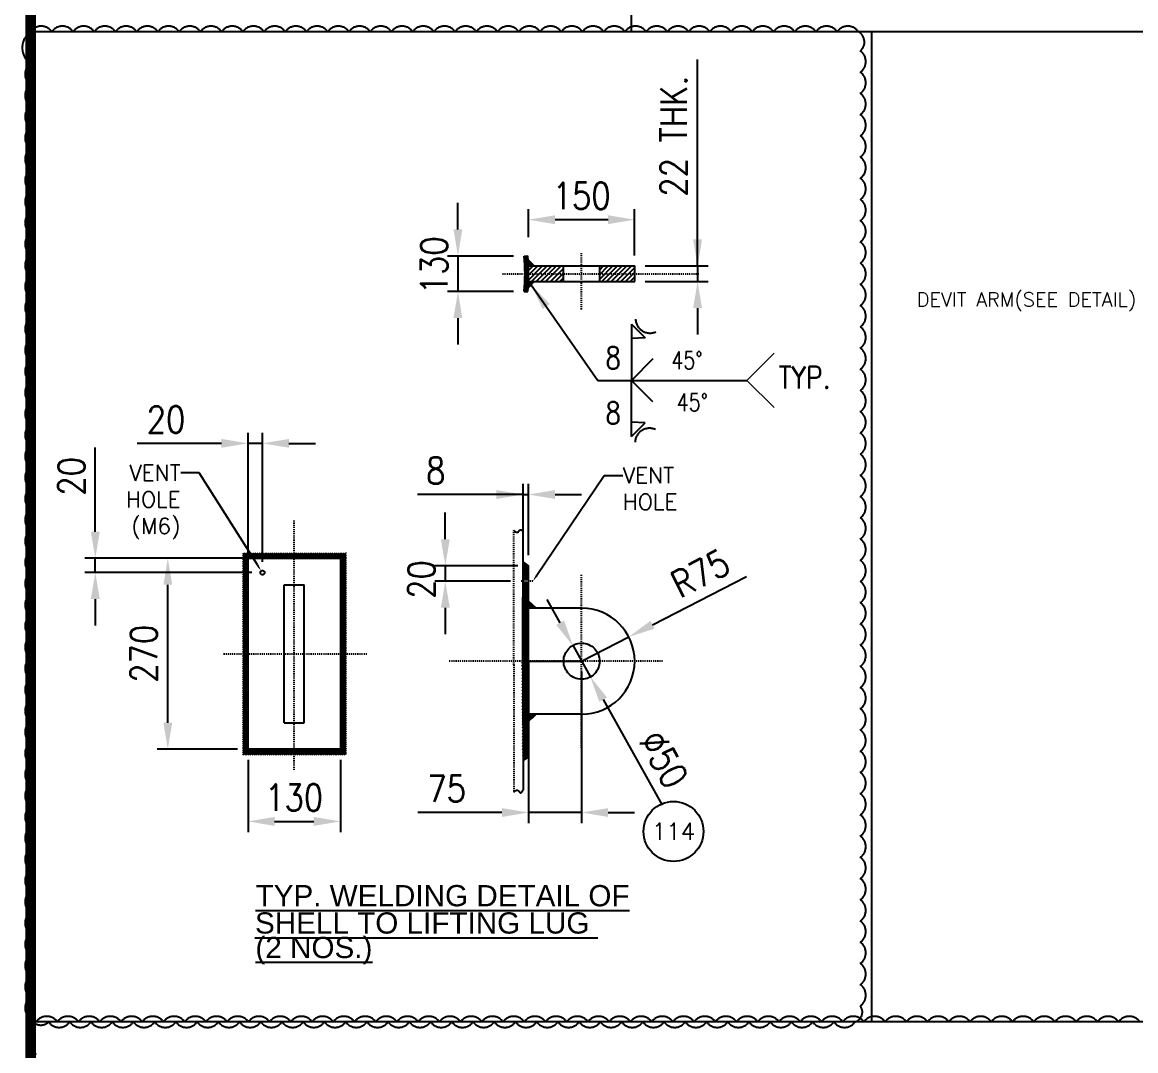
# Model space of a CAD drawing. Header units: inches. Extents: x -100737 to -99065, y -38026 to -37432.
# Drawn here: x -100707.7 to -100602.8, y -37884.6 to -37787.6 of the extents above; entities that cross this region are included whole.
import ezdxf
from ezdxf import colors
from ezdxf.entities.mleader import LeaderData, LeaderLine
from ezdxf.enums import TextEntityAlignment as Align
from ezdxf.math import Vec2, Vec3

# ---------------------------------------------------------------- set-up
doc = ezdxf.new("R2010")
doc.units = ezdxf.units.IN
doc.header["$LTSCALE"] = 200
doc.header["$MEASUREMENT"] = 0
doc.linetypes.add('CENTER', pattern=[2, 1.25, -0.25, 0.25, -0.25])
doc.linetypes.add('DASHED', pattern=[0.75, 0.5, -0.25])
for name, color, linetype in [('BORDER1', 3, 'Continuous'), ('BORDER2', 7, 'Continuous'), ('CENTER', 1, 'CENTER'), ('DIMENSION', 8, 'Continuous'), ('EQPT', 6, 'Continuous'), ('text', 3, 'Continuous'), ('WELD', 5, 'Continuous')]:
    doc.layers.add(name, color=color, linetype=linetype)
doc.layers.add('EQUIPMENT', color=4, linetype='Continuous', lineweight=13)
doc.layers.add('OBJECT', color=7, linetype='Continuous', lineweight=18)
doc.styles.add('ARIAL', font='arial.ttf')
doc.styles.add('ROMANC', font='ROMANC', dxfattribs={"height": 5})
doc.styles.add('ROMANS', font='romans.shx', dxfattribs={"width": 0.85})
doc.styles.add('ROMANT', font='romant.shx')
doc.styles.add('RS', font='ROMANS.shx', dxfattribs={"width": 0.8})
doc.styles.get("Standard").update_dxf_attribs({"font": 'romans.shx'})
doc.dimstyles.new('VEP-8', dxfattribs={"dimscale": 0, "dimtxt": 2.5, "dimasz": 2.5, "dimexe": 1, "dimexo": 1, "dimgap": 1, "dimtad": 1, "dimdec": 0, "dimlfac": 15, "dimzin": 9, "dimdsep": 46, "dimtxsty": 'ROMANS', "dimcen": 0, "dimclrd": 256, "dimclre": 256, "dimclrt": 3, "dimadec": 0, "dimazin": 2, "dimtfac": 1, "dimtdec": 1, "dimtmove": 0, "dimatfit": 3, "dimfxl": 1, "dimlwd": -1, "dimlwe": -1, "dimarcsym": 1})
doc.dimstyles.new('VEP-8$0', dxfattribs={"dimscale": 0, "dimtxt": 2.5, "dimasz": 2.5, "dimexe": 1, "dimexo": 1, "dimgap": 1, "dimtad": 1, "dimdec": 0, "dimlfac": 15, "dimzin": 9, "dimdsep": 46, "dimtxsty": 'ROMANS', "dimcen": 0, "dimclrd": 256, "dimclre": 256, "dimclrt": 3, "dimadec": 0, "dimazin": 2, "dimtfac": 1, "dimtdec": 1, "dimtmove": 0, "dimatfit": 3, "dimfxl": 1, "dimlwd": -1, "dimlwe": -1, "dimarcsym": 1})
doc.dimstyles.new('VEP-8$4', dxfattribs={"dimscale": 0, "dimtxt": 2.5, "dimasz": 2.5, "dimexe": 1, "dimexo": 1, "dimgap": 1, "dimtad": 1, "dimdec": 0, "dimlfac": 15, "dimzin": 9, "dimdsep": 46, "dimtxsty": 'ROMANS', "dimcen": 0, "dimclrd": 256, "dimclre": 256, "dimclrt": 3, "dimadec": 0, "dimazin": 2, "dimtfac": 1, "dimtdec": 1, "dimtmove": 0, "dimatfit": 3, "dimfxl": 1, "dimlwd": -1, "dimlwe": -1, "dimarcsym": 1})

# ---------------------------------------------------------------- blocks, each defined once
blk = doc.blocks.new('*D79')
at = {"layer": 'Defpoints', "color": 0, "transparency": 16777216}
for p in [(-100660.44, -37809.68), (-100666.68, -37813.03), (-100660.44, -37813.03)]:
    blk.add_point(p, dxfattribs=at)
at = {"layer": 'DIMENSION', "transparency": 16777216}
for p, q in [((-100666.68, -37807.18), (-100666.68, -37804.68)), ((-100661.44, -37809.68), (-100667.68, -37809.68)), ((-100666.68, -37809.68), (-100666.68, -37813.03)), ((-100661.44, -37813.03), (-100667.68, -37813.03)), ((-100666.68, -37815.53), (-100666.68, -37818.03))]:
    blk.add_line(p, q, dxfattribs=at)
for points in [[(-100667.1, -37807.18), (-100666.27, -37807.18), (-100666.68, -37809.68)], [(-100666.27, -37815.53), (-100667.1, -37815.53), (-100666.68, -37813.03)]]:
    blk.add_solid(points, dxfattribs=at)
at = {"layer": 'DIMENSION', "color": 3, "linetype": 'DASHED', "ltscale": 10, "transparency": 16777216, "insert": (-100668.93, -37810.55), "char_height": 2.5, "attachment_point": 5, "rotation": 90, "style": 'ROMANS'}
blk.add_mtext('130', dxfattribs=at)
blk = doc.blocks.new('*U110')
at = {"layer": 'BORDER1', "color": 154, "true_color": 0x1859a9, "const_width": 1}
blk.add_lwpolyline([(0, 564), (796, 564), (796, 0), (0, 0)], close=True, dxfattribs=at)
at = {"layer": 'BORDER2', "flags": 8}
for tag, height, style, p in [('REV-B', 2.7, 'ROMANS', (662.76, 125.68)), ('REV-A', 2.7, 'ROMANS', (662.76, 118.68)), ('RE-B', 7, 'ROMANT', (745.34, 6.15))]:
    blk.add_attdef(tag, text='', height=height, dxfattribs=dict(at, style=style)).set_placement(p, align=Align.CENTER)
at = {"layer": 'BORDER2', "style": 'ROMANS', "width": 4.59626}
for tag, p, p2 in [('DATE-B', (668.47, 125.68), (681.47, 125.68)), ('DATE-A', (668.47, 118.68), (681.47, 118.68))]:
    blk.add_attdef(tag, text='', height=2.7, dxfattribs=at).set_placement(p, p2, align=Align.FIT)
at = {"layer": 'BORDER2'}
for tag, height, style, p in [('DRN-B', 2.7, 'ROMANS', (689.55, 125.68)), ('CHD-B', 2.7, 'ROMANS', (701.61, 125.68)), ('APD-B', 2.7, 'ROMANS', (713.32, 125.68)), ('DRN-A', 2.7, 'ROMANS', (689.55, 118.68)), ('CHD-A', 2.7, 'ROMANS', (701.61, 118.68)), ('APD-A', 2.7, 'ROMANS', (713.32, 118.68)), ('CONS_CONT_VEND', 3.5, 'ROMANC', (726, 61.94))]:
    blk.add_attdef(tag, text='', height=height, dxfattribs=dict(at, style=style)).set_placement(p, align=Align.CENTER)
at = {"layer": 'BORDER2', "style": 'ROMANS', "width": 0.8}
for tag, p, height in [('1:X', (670.77, 103.49), 3), ('LOC', (709.61, 103.49), 3), ('PROJ_NO', (774.84, 103.49), 3), ('CONS_DRG_NO', (681.74, 53.26), 2.5)]:
    blk.add_attdef(tag, p, '', height=height, dxfattribs=at)
at = {"layer": 'BORDER2', "lineweight": 30, "width": 0.8, "flags": 104}
for tag, p in [('COMMENTS-B', (720.22, 127.5)), ('COMMENTS-A', (720.22, 120.5))]:
    blk.add_attdef(tag, text='', height=2.2, dxfattribs=at).set_placement(p, align=Align.MIDDLE_LEFT)
at = {"layer": 'BORDER2', "style": 'ROMANS', "width": 0.8}
for tag, p in [('PROJECT_TITLE_1', (726, 45.91)), ('PROJECT_TITLE_2', (726, 40.58))]:
    blk.add_attdef(tag, text='', height=3.5, dxfattribs=at).set_placement(p, align=Align.MIDDLE)
at = {"layer": 'BORDER2', "style": 'ROMANT', "width": 0.8}
for tag, p in [('DRG_TITLE_1', (726, 29.73)), ('DRG_TITLE_2', (726, 23.03)), ('DRG_TITLE_3', (726, 16.33))]:
    blk.add_attdef(tag, text='', height=4, dxfattribs=at).set_placement(p, align=Align.CENTER)
at = {"layer": 'BORDER2', "style": 'ROMANT'}
for tag, p in [('AR', (668.95, 6.15)), ('PA', (683.03, 6.15)), ('DC', (697.09, 6.15)), ('TS', (775.94, 6.15))]:
    blk.add_attdef(tag, p, '', height=7, dxfattribs=at)
for tag, p in [('SRNO', (736.79, 6.15)), ('SH', (771.83, 6.2))]:
    blk.add_attdef(tag, text='', height=7, dxfattribs=at).set_placement(p, align=Align.RIGHT)
at = {"layer": 'BORDER2', "style": 'ROMANS', "flags": 2}
blk.add_attdef('TB_VERSION', text='', height=2, dxfattribs=at).set_placement((1, -1), align=Align.TOP_LEFT)
blk = doc.blocks.new('*D126')
at = {"layer": 'Defpoints', "color": 0, "transparency": 16777216}
for p in [(-100694.02, -37838.17), (-100686.46, -37838.17), (-100686.46, -37856.17)]:
    blk.add_point(p, dxfattribs=at)
at = {"layer": 'DIMENSION', "transparency": 16777216}
for p, q in [((-100687.46, -37838.17), (-100695.02, -37838.17)), ((-100694.02, -37853.67), (-100694.02, -37840.67)), ((-100687.46, -37856.17), (-100695.02, -37856.17))]:
    blk.add_line(p, q, dxfattribs=at)
for points in [[(-100693.6, -37840.67), (-100694.43, -37840.67), (-100694.02, -37838.17)], [(-100694.43, -37853.67), (-100693.6, -37853.67), (-100694.02, -37856.17)]]:
    blk.add_solid(points, dxfattribs=at)
at = {"layer": 'DIMENSION', "color": 3, "linetype": 'DASHED', "ltscale": 10, "transparency": 16777216, "insert": (-100696.27, -37847.17), "char_height": 2.5, "attachment_point": 5, "rotation": 90, "style": 'ROMANS'}
blk.add_mtext('270', dxfattribs=at)
blk = doc.blocks.new('*D127')
at = {"layer": 'Defpoints', "color": 0, "transparency": 16777216}
for p in [(-100686.46, -37856.17), (-100677.76, -37856.17), (-100677.76, -37862.97)]:
    blk.add_point(p, dxfattribs=at)
at = {"layer": 'DIMENSION', "transparency": 16777216}
for p, q in [((-100686.46, -37857.17), (-100686.46, -37863.97)), ((-100677.76, -37857.17), (-100677.76, -37863.97)), ((-100683.96, -37862.97), (-100680.26, -37862.97))]:
    blk.add_line(p, q, dxfattribs=at)
for points in [[(-100683.96, -37862.55), (-100683.96, -37863.39), (-100686.46, -37862.97)], [(-100680.26, -37863.39), (-100680.26, -37862.55), (-100677.76, -37862.97)]]:
    blk.add_solid(points, dxfattribs=at)
at = {"layer": 'DIMENSION', "color": 3, "linetype": 'DASHED', "ltscale": 10, "transparency": 16777216, "insert": (-100682.11, -37860.72), "char_height": 2.5, "attachment_point": 5, "style": 'ROMANS'}
blk.add_mtext('130', dxfattribs=at)
blk = doc.blocks.new('*D128')
at = {"layer": 'Defpoints', "color": 0, "transparency": 16777216}
for p in [(-100660.03, -37832.16), (-100660.55, -37838.87), (-100660.03, -37838.87)]:
    blk.add_point(p, dxfattribs=at)
at = {"layer": 'DIMENSION', "transparency": 16777216}
for p, q in [((-100660.55, -37837.87), (-100660.55, -37831.16)), ((-100660.03, -37837.87), (-100660.03, -37831.16)), ((-100660.55, -37832.16), (-100670.48, -37832.16)), ((-100663.05, -37832.16), (-100665.55, -37832.16)), ((-100660.55, -37832.16), (-100660.03, -37832.16)), ((-100657.53, -37832.16), (-100655.03, -37832.16))]:
    blk.add_line(p, q, dxfattribs=at)
for points in [[(-100663.05, -37832.58), (-100663.05, -37831.74), (-100660.55, -37832.16)], [(-100657.53, -37831.74), (-100657.53, -37832.58), (-100660.03, -37832.16)]]:
    blk.add_solid(points, dxfattribs=at)
at = {"layer": 'DIMENSION', "color": 3, "linetype": 'DASHED', "ltscale": 10, "transparency": 16777216, "insert": (-100668.77, -37829.91), "char_height": 2.5, "attachment_point": 5, "style": 'ROMANS'}
blk.add_mtext('8', dxfattribs=at)
blk = doc.blocks.new('*D129')
at = {"layer": 'Defpoints', "color": 0, "transparency": 16777216}
for p in [(-100660.03, -37838.87), (-100667.87, -37840.33), (-100660.74, -37840.33)]:
    blk.add_point(p, dxfattribs=at)
at = {"layer": 'DIMENSION', "transparency": 16777216}
for p, q in [((-100667.87, -37836.37), (-100667.87, -37833.87)), ((-100661.03, -37838.87), (-100668.87, -37838.87)), ((-100667.87, -37838.87), (-100667.87, -37840.33)), ((-100661.74, -37840.33), (-100668.87, -37840.33)), ((-100667.87, -37842.83), (-100667.87, -37845.33))]:
    blk.add_line(p, q, dxfattribs=at)
for points in [[(-100668.29, -37836.37), (-100667.45, -37836.37), (-100667.87, -37838.87)], [(-100667.45, -37842.83), (-100668.29, -37842.83), (-100667.87, -37840.33)]]:
    blk.add_solid(points, dxfattribs=at)
at = {"layer": 'DIMENSION', "color": 3, "linetype": 'DASHED', "ltscale": 10, "transparency": 16777216, "insert": (-100670.12, -37840.17), "char_height": 2.5, "attachment_point": 5, "rotation": 90, "style": 'ROMANS'}
blk.add_mtext('20', dxfattribs=at)
blk = doc.blocks.new('*D192')
at = {"layer": 'Defpoints', "color": 0, "transparency": 16777216}
for p in [(-100655.83, -37846.43), (-100654.22, -37849.31)]:
    blk.add_point(p, dxfattribs=at)
at = {"layer": 'DIMENSION', "ltscale": 10, "transparency": 16777216}
for p, q in [((-100657.05, -37844.25), (-100658.27, -37842.07)), ((-100655.83, -37846.43), (-100654.22, -37849.31)), ((-100653, -37851.49), (-100647.45, -37861.43))]:
    blk.add_line(p, q, dxfattribs=at)
at = {"layer": 'DIMENSION', "transparency": 16777216}
for points in [[(-100657.42, -37844.45), (-100656.69, -37844.04), (-100655.83, -37846.43)], [(-100652.64, -37851.29), (-100653.36, -37851.7), (-100654.22, -37849.31)]]:
    blk.add_solid(points, dxfattribs=at)
at = {"layer": 'DIMENSION', "color": 3, "linetype": 'DASHED', "ltscale": 10, "transparency": 16777216, "insert": (-100647.28, -37857.12), "char_height": 2.5, "attachment_point": 5, "rotation": 299.2086, "style": 'ROMANS'}
blk.add_mtext('%%c50', dxfattribs=at)
blk = doc.blocks.new('*D193')
at = {"layer": 'Defpoints', "color": 0, "transparency": 16777216}
for p in [(-100650.58, -37845.58), (-100655.03, -37847.87)]:
    blk.add_point(p, dxfattribs=at)
at = {"layer": 'DIMENSION', "ltscale": 10, "transparency": 16777216}
for p, q in [((-100648.36, -37844.44), (-100639.49, -37839.89)), ((-100655.03, -37847.87), (-100650.58, -37845.58))]:
    blk.add_line(p, q, dxfattribs=at)
at = {"layer": 'DIMENSION', "transparency": 16777216}
blk.add_solid([(-100648.55, -37844.07), (-100648.17, -37844.81), (-100650.58, -37845.58)], dxfattribs=at)
at = {"layer": 'DIMENSION', "color": 3, "linetype": 'DASHED', "ltscale": 10, "transparency": 16777216, "insert": (-100643.84, -37839.59), "char_height": 2.5, "attachment_point": 5, "rotation": 27.2115, "style": 'ROMANS'}
blk.add_mtext('R75', dxfattribs=at)
blk = doc.blocks.new('*D194')
at = {"layer": 'Defpoints', "color": 0, "transparency": 16777216}
for p in [(-100660.03, -37847.87), (-100655.03, -37847.87), (-100660.03, -37862.13)]:
    blk.add_point(p, dxfattribs=at)
at = {"layer": 'DIMENSION', "ltscale": 10, "transparency": 16777216}
for p, q in [((-100660.03, -37848.87), (-100660.03, -37863.13)), ((-100655.03, -37848.87), (-100655.03, -37863.13)), ((-100662.53, -37862.13), (-100670.47, -37862.13)), ((-100655.03, -37862.13), (-100660.03, -37862.13)), ((-100652.53, -37862.13), (-100650.03, -37862.13))]:
    blk.add_line(p, q, dxfattribs=at)
at = {"layer": 'DIMENSION', "transparency": 16777216}
for points in [[(-100662.53, -37862.55), (-100662.53, -37861.72), (-100660.03, -37862.13)], [(-100652.53, -37861.72), (-100652.53, -37862.55), (-100655.03, -37862.13)]]:
    blk.add_solid(points, dxfattribs=at)
at = {"layer": 'DIMENSION', "color": 3, "linetype": 'DASHED', "ltscale": 10, "transparency": 16777216, "insert": (-100667.75, -37859.88), "char_height": 2.5, "attachment_point": 5, "style": 'ROMANS'}
blk.add_mtext('75', dxfattribs=at)
blk = doc.blocks.new('*D195')
at = {"layer": 'Defpoints', "color": 0, "transparency": 16777216}
for p in [(-100660.03, -37806.26), (-100660.03, -37808.92), (-100650.03, -37810.62)]:
    blk.add_point(p, dxfattribs=at)
at = {"layer": 'DIMENSION', "transparency": 16777216}
for p, q in [((-100660.03, -37807.92), (-100660.03, -37805.26)), ((-100650.03, -37809.62), (-100650.03, -37805.26)), ((-100652.53, -37806.26), (-100657.53, -37806.26))]:
    blk.add_line(p, q, dxfattribs=at)
for points in [[(-100657.53, -37805.84), (-100657.53, -37806.68), (-100660.03, -37806.26)], [(-100652.53, -37806.68), (-100652.53, -37805.84), (-100650.03, -37806.26)]]:
    blk.add_solid(points, dxfattribs=at)
at = {"layer": 'DIMENSION', "color": 3, "linetype": 'DASHED', "ltscale": 10, "transparency": 16777216, "insert": (-100655.03, -37804.01), "char_height": 2.5, "attachment_point": 5, "style": 'ROMANS'}
blk.add_mtext('150', dxfattribs=at)
blk = doc.blocks.new('*D219')
at = {"layer": 'Defpoints', "color": 0, "transparency": 16777216}
for p in [(-100650.03, -37810.62), (-100650.03, -37812.09), (-100644.1, -37812.09)]:
    blk.add_point(p, dxfattribs=at)
at = {"layer": 'DIMENSION', "transparency": 16777216}
for p, q in [((-100644.1, -37810.62), (-100644.1, -37791.17)), ((-100644.1, -37808.12), (-100644.1, -37805.62)), ((-100649.03, -37810.62), (-100643.1, -37810.62)), ((-100644.1, -37810.62), (-100644.1, -37812.09)), ((-100649.03, -37812.09), (-100643.1, -37812.09)), ((-100644.1, -37814.59), (-100644.1, -37817.09))]:
    blk.add_line(p, q, dxfattribs=at)
for points in [[(-100644.52, -37808.12), (-100643.68, -37808.12), (-100644.1, -37810.62)], [(-100643.68, -37814.59), (-100644.52, -37814.59), (-100644.1, -37812.09)]]:
    blk.add_solid(points, dxfattribs=at)
at = {"layer": 'DIMENSION', "color": 3, "linetype": 'DASHED', "ltscale": 10, "transparency": 16777216, "insert": (-100646.35, -37798.39), "char_height": 2.5, "attachment_point": 5, "rotation": 90, "style": 'ROMANS'}
blk.add_mtext('22 THK.', dxfattribs=at)
blk = doc.blocks.new('*D224')
at = {"layer": 'Defpoints', "color": 0, "transparency": 16777216}
for p in [(-100686.46, -37827.34), (-100686.46, -37839.52), (-100685.1, -37839.52)]:
    blk.add_point(p, dxfattribs=at)
at = {"layer": 'DIMENSION', "transparency": 16777216}
for p, q in [((-100686.46, -37838.52), (-100686.46, -37826.34)), ((-100685.1, -37838.52), (-100685.1, -37826.34)), ((-100688.96, -37827.34), (-100696.9, -37827.34)), ((-100685.1, -37827.34), (-100686.46, -37827.34)), ((-100682.6, -37827.34), (-100680.1, -37827.34))]:
    blk.add_line(p, q, dxfattribs=at)
for points in [[(-100688.96, -37827.75), (-100688.96, -37826.92), (-100686.46, -37827.34)], [(-100682.6, -37826.92), (-100682.6, -37827.75), (-100685.1, -37827.34)]]:
    blk.add_solid(points, dxfattribs=at)
at = {"layer": 'DIMENSION', "color": 3, "linetype": 'DASHED', "ltscale": 10, "transparency": 16777216, "insert": (-100694.18, -37825.09), "char_height": 2.5, "attachment_point": 5, "style": 'ROMANS'}
blk.add_mtext('20', dxfattribs=at)
blk = doc.blocks.new('*D225')
at = {"layer": 'Defpoints', "color": 0, "transparency": 16777216}
for p in [(-100700.85, -37838.17), (-100684.8, -37838.17), (-100685.1, -37839.52)]:
    blk.add_point(p, dxfattribs=at)
at = {"layer": 'DIMENSION', "transparency": 16777216}
for p, q in [((-100700.85, -37835.67), (-100700.85, -37827.73)), ((-100685.8, -37838.17), (-100701.85, -37838.17)), ((-100700.85, -37839.52), (-100700.85, -37838.17)), ((-100686.1, -37839.52), (-100701.85, -37839.52)), ((-100700.85, -37842.02), (-100700.85, -37844.52))]:
    blk.add_line(p, q, dxfattribs=at)
for points in [[(-100701.27, -37835.67), (-100700.43, -37835.67), (-100700.85, -37838.17)], [(-100700.43, -37842.02), (-100701.27, -37842.02), (-100700.85, -37839.52)]]:
    blk.add_solid(points, dxfattribs=at)
at = {"layer": 'DIMENSION', "color": 3, "linetype": 'DASHED', "ltscale": 10, "transparency": 16777216, "insert": (-100703.1, -37830.45), "char_height": 2.5, "attachment_point": 5, "rotation": 90, "style": 'ROMANS'}
blk.add_mtext('20', dxfattribs=at)

msp = doc.modelspace()

# ---------------------------------------------------------------- hatches: boundary and pattern name
at = {"layer": 'DIMENSION', "linetype": 'DASHED', "ltscale": 10}
h = msp.add_hatch(dxfattribs=at)
h.set_pattern_fill('ANSI31', color=2, angle=20)
h.set_pattern_definition([(65, (0.96333, 5.35776), (-0.11328847338, 0.05282728272), [])])
h.paths.add_polyline_path([(-100660.359, -37811.354, -0.0246413), (-100660.441, -37813.027), (-100660.108, -37813.041, 0.0243648), (-100660.026, -37811.354)])
h.paths.add_polyline_path([(-100660.441, -37809.682, -0.0246413), (-100660.359, -37811.354), (-100660.026, -37811.354, 0.0243648), (-100660.108, -37809.668)])
h.paths.add_polyline_path([(-100670.809, -37813.76), (-100670.809, -37807.35), (-100667.059, -37807.35), (-100667.059, -37813.76)], flags=9)
h.paths.add_polyline_path([(-100670.809, -37813.76), (-100670.809, -37807.35), (-100667.059, -37807.35), (-100667.059, -37813.76)], flags=9)
h = msp.add_hatch(dxfattribs=at)
h.set_pattern_fill('ANSI31', color=256, scale=2.5)
h.paths.add_polyline_path([(-100656.726, -37810.618), (-100659.493, -37810.618), (-100660.041, -37810.618, -0.0106286), (-100660.026, -37811.354), (-100656.726, -37811.354)])
h.paths.add_polyline_path([(-100660.026, -37811.354, -0.0106286), (-100660.041, -37812.091), (-100656.726, -37812.091), (-100656.726, -37811.354)])
h.paths.add_polyline_path([(-100650.026, -37811.354), (-100650.026, -37810.618), (-100653.326, -37810.618), (-100653.326, -37811.354)])
h.paths.add_polyline_path([(-100650.026, -37812.091), (-100650.026, -37811.354), (-100653.326, -37811.354), (-100653.326, -37812.091)])
h = msp.add_hatch(dxfattribs=at)
h.set_pattern_fill('ANSI31', color=2, angle=20)
h.set_pattern_definition([(65, (-1056.04578, -30.21254), (-0.11328847338, 0.05282728272), [])])
h.paths.add_polyline_path([(-100660.026, -37840.128), (-100660.026, -37838.871), (-100660.547, -37838.871), (-100660.548, -37840.128), (-100660.418, -37840.128)])
h.paths.add_polyline_path([(-100660.026, -37842.765), (-100660.026, -37840.528), (-100660.548, -37840.528), (-100660.548, -37840.528), (-100660.556, -37847.871), (-100660.026, -37847.871)])
h.paths.add_polyline_path([(-100660.621, -37847.871), (-100660.547, -37856.871), (-100660.026, -37856.871), (-100660.026, -37847.871)])
h.paths.add_polyline_path([(-100684.135, -37850.662), (-100684.135, -37843.947), (-100680.385, -37843.947), (-100680.385, -37850.662)], flags=9)
h.paths.add_polyline_path([(-100660.031, -37829.481), (-100653.62, -37829.481), (-100653.62, -37833.231), (-100660.031, -37833.231)], flags=9)
h.paths.add_polyline_path([(-100660.031, -37829.481), (-100653.62, -37829.481), (-100653.62, -37833.231), (-100660.031, -37833.231)], flags=9)
h.paths.add_polyline_path([(-100684.135, -37850.662), (-100684.135, -37843.947), (-100680.385, -37843.947), (-100680.385, -37850.662)], flags=9)
h = msp.add_hatch(dxfattribs=at)
h.set_pattern_fill('ANSI31', color=256, angle=90)
h.set_pattern_definition([(135, (-138496.85147, 62845.98282), (-0.08838834765, -0.08838834765), [])])
h.paths.add_polyline_path([(-100686.994, -37856.707), (-100686.994, -37837.641), (-100677.228, -37837.641), (-100677.228, -37856.707)])
h.paths.add_polyline_path([(-100686.461, -37856.174), (-100686.461, -37838.174), (-100677.761, -37838.174), (-100677.761, -37856.174)], flags=16)
at = {"layer": 'WELD'}
h = msp.add_hatch(dxfattribs=at)
h.set_pattern_fill('ANSI37', color=256, scale=0.333333)
h.set_pattern_definition([(45, (11.40356, 5.188715), (-0.02946278255, 0.02946278255), []), (135, (11.40356, 5.188715), (-0.02946278255, -0.02946278255), [])])
h.paths.add_polyline_path([(-100660.076, -37812.679), (-100659.488, -37812.091), (-100660.023, -37812.091, 0.0227674)])
h.paths.add_polyline_path([(-100659.493, -37810.618), (-100660.087, -37810.008, -0.0512637), (-100660.023, -37810.618)])
h = msp.add_hatch(dxfattribs=at)
h.set_pattern_fill('ANSI37', color=256, scale=0.333333)
h.set_pattern_definition([(45, (10.98403, 0), (-0.02946278255, 0.02946278255), []), (135, (10.98403, 0), (-0.02946278255, -0.02946278255), [])])
h.paths.add_polyline_path([(-100660.026, -37838.871), (-100660.546, -37838.506), (-100660.547, -37838.871)])
h.paths.add_polyline_path([(-100660.546, -37857.236), (-100660.026, -37856.871), (-100660.547, -37856.871)])
h.paths.add_polyline_path([(-100684.135, -37850.662), (-100684.135, -37843.947), (-100680.385, -37843.947), (-100680.385, -37850.662)], flags=9)
h = msp.add_hatch(dxfattribs=at)
h.set_pattern_fill('ANSI37', color=256, scale=0.333333)
h.set_pattern_definition([(45, (0, 0), (-0.02946278255, 0.02946278255), []), (135, (0, 0), (-0.02946278255, -0.02946278255), [])])
h.paths.add_polyline_path([(-100659.301, -37842.871), (-100660.026, -37842.209), (-100660.026, -37842.871)])
h.paths.add_polyline_path([(-100660.026, -37853.533), (-100659.301, -37852.871), (-100660.026, -37852.871)])

# ---------------------------------------------------------------- linework, layer by layer
for p, q in [((-100660.441, -37809.682), (-100660.108, -37809.668)), ((-100659.493, -37810.618), (-100660.094, -37810.017)), ((-100660.051, -37810.618), (-100650.026, -37810.618)), ((-100650.026, -37812.091), (-100650.026, -37810.618)), ((-100659.488, -37812.091), (-100660.094, -37812.697)), ((-100660.051, -37812.091), (-100650.026, -37812.091)), ((-100660.441, -37813.027), (-100660.108, -37813.041))]:
    msp.add_line(p, q)
for radius, start, end in [(17, 354.35377, 5.64623), (17.333, 354.41711, 5.58289)]:
    msp.add_arc((-100677.359, -37811.354), radius, start, end)
at = {"layer": 'CENTER', "linetype": 'CENTER', "ltscale": 0.0001}
for p, q in [((-100655.026, -37814.707), (-100655.026, -37809.33)), ((-100662.485, -37811.354), (-100643.914, -37811.354)), ((-100682.111, -37858.112), (-100682.111, -37834.624)), ((-100655.026, -37856.04), (-100655.026, -37839.649)), ((-100659.615, -37840.328, -2.683), (-100660.736, -37840.328, -2.683)), ((-100688.761, -37847.174), (-100675.241, -37847.174)), ((-100647.398, -37847.871), (-100667.523, -37847.871))]:
    msp.add_line(p, q, dxfattribs=at)
at = {"layer": 'DIMENSION'}
for p, q in [((-100650.356, -37740.486), (-100650.356, -37788.539)), ((-100493.34, -37788.539), (-100706.947, -37788.539)), ((-100627.714, -37788.539), (-100627.714, -37881.863)), ((-100493.34, -37881.863), (-100706.947, -37881.863))]:
    msp.add_line(p, q, dxfattribs=at)
at = {"layer": 'DIMENSION', "color": 0, "linetype": 'DASHED', "ltscale": 10}
for p, q in [((-100656.726, -37812.091, -1.028), (-100656.726, -37810.618, -1.028)), ((-100653.326, -37812.091, -1.028), (-100653.326, -37810.618, -1.028)), ((-100655.026, -37842.871), (-100660.026, -37842.871)), ((-100660.026, -37847.871), (-100655.026, -37847.871)), ((-100655.026, -37852.871), (-100660.026, -37852.871))]:
    msp.add_line(p, q, dxfattribs=at)
at = {"layer": 'DIMENSION', "color": 7, "linetype": 'DASHED'}
for p, q in [((-100650.323, -37816.108), (-100650.323, -37821.399)), ((-100650.323, -37816.108), (-100649.029, -37817.403)), ((-100649.029, -37817.403), (-100650.323, -37817.441)), ((-100648.309, -37819.385), (-100650.323, -37821.399)), ((-100650.323, -37826.689), (-100650.323, -37821.399)), ((-100648.309, -37823.413), (-100650.323, -37821.399)), ((-100649.029, -37825.394), (-100650.323, -37825.356)), ((-100650.323, -37826.689), (-100649.029, -37825.394))]:
    msp.add_line(p, q, dxfattribs=at)
at = {"layer": 'DIMENSION', "linetype": 'DASHED', "ltscale": 0.001}
for q in [(-100661.401, -37835.546), (-100661.401, -37860.197)]:
    msp.add_line((-100661.401, -37848.202), q, dxfattribs=at)
at = {"layer": 'DIMENSION', "color": 0, "linetype": 'DASHED'}
for p, q in [((-100660.556, -37847.871), (-100660.544, -37835.739)), ((-100660.026, -37838.871), (-100660.546, -37838.506)), ((-100660.026, -37838.871), (-100660.547, -37838.871)), ((-100660.026, -37847.871), (-100660.026, -37838.871)), ((-100659.301, -37842.871), (-100660.026, -37842.209)), ((-100660.556, -37847.871), (-100660.544, -37860.003)), ((-100660.026, -37847.871), (-100660.026, -37856.871)), ((-100659.301, -37852.871), (-100660.026, -37853.533)), ((-100660.026, -37856.871), (-100660.564, -37856.871)), ((-100660.026, -37856.871), (-100660.546, -37857.236))]:
    msp.add_line(p, q, dxfattribs=at)
at = {"layer": 'DIMENSION', "linetype": 'DASHED', "ltscale": 10}
for p, q in [((-100683.041, -37853.674), (-100683.041, -37840.674)), ((-100683.041, -37840.674), (-100681.181, -37840.674)), ((-100681.181, -37853.674), (-100681.181, -37840.674)), ((-100683.041, -37853.674), (-100681.181, -37853.674))]:
    msp.add_line(p, q, dxfattribs=at)
at = {"layer": 'DIMENSION', "color": 6, "linetype": 'DASHED', "ltscale": 10}
for p, q in [((-100660.025, -37840.128, -2.683), (-100660.548, -37840.128, -2.683)), ((-100660.025, -37840.528, -2.683), (-100660.548, -37840.528, -2.683))]:
    msp.add_line(p, q, dxfattribs=at)
msp.add_lwpolyline([(-100706.947, -37788.539, -0.5206), (-100704.947, -37788.539, -0.5206), (-100702.947, -37788.539, -0.5206), (-100700.947, -37788.539, -0.5206), (-100698.947, -37788.539, -0.5206), (-100696.947, -37788.539, -0.5206), (-100694.947, -37788.539, -0.5206), (-100692.947, -37788.539, -0.5206), (-100690.947, -37788.539, -0.5206), (-100688.947, -37788.539, -0.5206), (-100686.947, -37788.539, -0.5206), (-100684.947, -37788.539, -0.5206), (-100682.947, -37788.539, -0.5206), (-100680.947, -37788.539, -0.5206), (-100678.947, -37788.539, -0.5206), (-100676.947, -37788.539, -0.5206), (-100674.947, -37788.539, -0.5206), (-100672.947, -37788.539, -0.5206), (-100670.947, -37788.539, -0.5206), (-100668.947, -37788.539, -0.5206), (-100666.947, -37788.539, -0.5206), (-100664.947, -37788.539, -0.5206), (-100662.947, -37788.539, -0.5206), (-100660.947, -37788.539, -0.5206), (-100658.947, -37788.539, -0.5206), (-100656.947, -37788.539, -0.5206), (-100654.947, -37788.539, -0.5206), (-100652.947, -37788.539, -0.5206), (-100650.947, -37788.539, -0.5206), (-100648.947, -37788.539, -0.5206), (-100646.947, -37788.539, -0.5206), (-100644.947, -37788.539, -0.5206), (-100642.947, -37788.539, -0.5206), (-100640.947, -37788.539, -0.5206), (-100638.947, -37788.539, -0.5206), (-100636.947, -37788.539, -0.5206), (-100634.947, -37788.539, -0.5206), (-100632.947, -37788.539, -0.5206), (-100630.947, -37788.539, -0.5206), (-100628.947, -37788.539, -0.5206), (-100628.765, -37790.356, -0.5206), (-100628.765, -37792.356, -0.5206), (-100628.765, -37794.356, -0.5206), (-100628.765, -37796.356, -0.5206), (-100628.765, -37798.356, -0.5206), (-100628.765, -37800.356, -0.5206), (-100628.765, -37802.356, -0.5206), (-100628.765, -37804.356, -0.5206), (-100628.765, -37806.356, -0.5206), (-100628.765, -37808.356, -0.5206), (-100628.765, -37810.356, -0.5206), (-100628.765, -37812.356, -0.5206), (-100628.765, -37814.356, -0.5206), (-100628.765, -37816.356, -0.5206), (-100628.765, -37818.356, -0.5206), (-100628.765, -37820.356, -0.5206), (-100628.765, -37822.356, -0.5206), (-100628.765, -37824.356, -0.5206), (-100628.765, -37826.356, -0.5206), (-100628.765, -37828.356, -0.5206), (-100628.765, -37830.356, -0.5206), (-100628.765, -37832.356, -0.5206), (-100628.765, -37834.356, -0.5206), (-100628.765, -37836.356, -0.5206), (-100628.765, -37838.356, -0.5206), (-100628.765, -37840.356, -0.5206), (-100628.765, -37842.356, -0.5206), (-100628.765, -37844.356, -0.5206), (-100628.765, -37846.356, -0.5206), (-100628.765, -37848.356, -0.5206), (-100628.765, -37850.356, -0.5206), (-100628.765, -37852.356, -0.5206), (-100628.765, -37854.356, -0.5206), (-100628.765, -37856.356, -0.5206), (-100628.765, -37858.356, -0.5206), (-100628.765, -37860.356, -0.5206), (-100628.765, -37862.356, -0.5206), (-100628.765, -37864.356, -0.5206), (-100628.765, -37866.356, -0.5206), (-100628.765, -37868.356, -0.5206), (-100628.765, -37870.356, -0.5206), (-100628.765, -37872.356, -0.5206), (-100628.765, -37874.356, -0.5206), (-100628.765, -37876.356, -0.5206), (-100628.765, -37878.356, -0.5206), (-100628.765, -37880.356, -0.5206), (-100629.258, -37881.863, -0.5206), (-100631.258, -37881.863, -0.5206), (-100633.258, -37881.863, -0.5206), (-100635.258, -37881.863, -0.5206), (-100637.258, -37881.863, -0.5206), (-100639.258, -37881.863, -0.5206), (-100641.258, -37881.863, -0.5206), (-100643.258, -37881.863, -0.5206), (-100645.258, -37881.863, -0.5206), (-100647.258, -37881.863, -0.5206), (-100649.258, -37881.863, -0.5206), (-100651.258, -37881.863, -0.5206), (-100653.258, -37881.863, -0.5206), (-100655.258, -37881.863, -0.5206), (-100657.258, -37881.863, -0.5206), (-100659.258, -37881.863, -0.5206), (-100661.258, -37881.863, -0.5206), (-100663.258, -37881.863, -0.5206), (-100665.258, -37881.863, -0.5206), (-100667.258, -37881.863, -0.5206), (-100669.258, -37881.863, -0.5206), (-100671.258, -37881.863, -0.5206), (-100673.258, -37881.863, -0.5206), (-100675.258, -37881.863, -0.5206), (-100677.258, -37881.863, -0.5206), (-100679.258, -37881.863, -0.5206), (-100681.258, -37881.863, -0.5206), (-100683.258, -37881.863, -0.5206), (-100685.258, -37881.863, -0.5206), (-100687.258, -37881.863, -0.5206), (-100689.258, -37881.863, -0.5206), (-100691.258, -37881.863, -0.5206), (-100693.258, -37881.863, -0.5206), (-100695.258, -37881.863, -0.5206), (-100697.258, -37881.863, -0.5206), (-100699.258, -37881.863, -0.5206), (-100701.258, -37881.863, -0.5206), (-100703.258, -37881.863, -0.5206), (-100705.258, -37881.863, -0.5206), (-100706.947, -37881.552, -0.5206), (-100706.947, -37879.552, -0.5206), (-100706.947, -37877.552, -0.5206), (-100706.947, -37875.552, -0.5206), (-100706.947, -37873.552, -0.5206), (-100706.947, -37871.552, -0.5206), (-100706.947, -37869.552, -0.5206), (-100706.947, -37867.552, -0.5206), (-100706.947, -37865.552, -0.5206), (-100706.947, -37863.552, -0.5206), (-100706.947, -37861.552, -0.5206), (-100706.947, -37859.552, -0.5206), (-100706.947, -37857.552, -0.5206), (-100706.947, -37855.552, -0.5206), (-100706.947, -37853.552, -0.5206), (-100706.947, -37851.552, -0.5206), (-100706.947, -37849.552, -0.5206), (-100706.947, -37847.552, -0.5206), (-100706.947, -37845.552, -0.5206), (-100706.947, -37843.552, -0.5206), (-100706.947, -37841.552, -0.5206), (-100706.947, -37839.552, -0.5206), (-100706.947, -37837.552, -0.5206), (-100706.947, -37835.552, -0.5206), (-100706.947, -37833.552, -0.5206), (-100706.947, -37831.552, -0.5206), (-100706.947, -37829.552, -0.5206), (-100706.947, -37827.552, -0.5206), (-100706.947, -37825.552, -0.5206), (-100706.947, -37823.552, -0.5206), (-100706.947, -37821.552, -0.5206), (-100706.947, -37819.552, -0.5206), (-100706.947, -37817.552, -0.5206), (-100706.947, -37815.552, -0.5206), (-100706.947, -37813.552, -0.5206), (-100706.947, -37811.552, -0.5206), (-100706.947, -37809.552, -0.5206), (-100706.947, -37807.552, -0.5206), (-100706.947, -37805.552, -0.5206), (-100706.947, -37803.552, -0.5206), (-100706.947, -37801.552, -0.5206), (-100706.947, -37799.552, -0.5206), (-100706.947, -37797.552, -0.5206), (-100706.947, -37795.552, -0.5206), (-100706.947, -37793.552, -0.5206), (-100706.947, -37791.552, -0.5206)], format="xyb", close=True, dxfattribs=at)
at = {"layer": 'DIMENSION', "color": 0, "linetype": 'DASHED', "ltscale": 10}
msp.add_lwpolyline([(-100686.461, -37856.174), (-100686.461, -37838.174), (-100677.761, -37838.174), (-100677.761, -37856.174)], close=True, dxfattribs=at)
at = {"layer": 'DIMENSION', "color": 6, "linetype": 'DASHED', "ltscale": 10}
msp.add_lwpolyline([(-100706.428, -37884.936, -0.5206), (-100706.428, -37881.863, -0.5206), (-100704.428, -37881.863, -0.5206), (-100702.428, -37881.863, -0.5206), (-100700.428, -37881.863, -0.5206), (-100698.428, -37881.863, -0.5206), (-100696.428, -37881.863, -0.5206), (-100694.428, -37881.863, -0.5206), (-100692.428, -37881.863, -0.5206), (-100690.428, -37881.863, -0.5206), (-100688.428, -37881.863, -0.5206), (-100686.428, -37881.863, -0.5206), (-100684.428, -37881.863, -0.5206), (-100682.428, -37881.863, -0.5206), (-100680.428, -37881.863, -0.5206), (-100678.428, -37881.863, -0.5206), (-100676.428, -37881.863, -0.5206), (-100674.428, -37881.863, -0.5206), (-100672.428, -37881.863, -0.5206), (-100670.428, -37881.863, -0.5206), (-100668.428, -37881.863, -0.5206), (-100666.428, -37881.863, -0.5206), (-100664.428, -37881.863, -0.5206), (-100662.428, -37881.863, -0.5206), (-100660.428, -37881.863, -0.5206), (-100658.428, -37881.863, -0.5206), (-100656.428, -37881.863, -0.5206), (-100654.428, -37881.863, -0.5206), (-100652.428, -37881.863, -0.5206), (-100650.428, -37881.863, -0.5206), (-100648.428, -37881.863, -0.5206), (-100646.428, -37881.863, -0.5206), (-100644.428, -37881.863, -0.5206), (-100642.428, -37881.863, -0.5206), (-100640.428, -37881.863, -0.5206), (-100638.428, -37881.863, -0.5206), (-100636.428, -37881.863, -0.5206), (-100634.428, -37881.863, -0.5206), (-100632.428, -37881.863, -0.5206), (-100630.428, -37881.863, -0.5206), (-100628.428, -37881.863, -0.5206), (-100626.428, -37881.863, -0.5206), (-100624.428, -37881.863, -0.5206), (-100622.428, -37881.863, -0.5206), (-100620.428, -37881.863, -0.5206), (-100618.428, -37881.863, -0.5206), (-100616.428, -37881.863, -0.5206), (-100614.428, -37881.863, -0.5206), (-100612.428, -37881.863, -0.5206), (-100610.428, -37881.863, -0.5206), (-100608.428, -37881.863, -0.5206), (-100606.428, -37881.863, -0.5206), (-100604.428, -37881.863, -0.5206), (-100602.428, -37881.863, -0.5206)], format="xyb", dxfattribs=at)
msp.add_circle((-100685.098, -37839.524, -2.683), 0.2, dxfattribs=at)
at = {"layer": 'DIMENSION', "color": 0, "linetype": 'DASHED', "ltscale": 10}
msp.add_circle((-100655.026, -37847.871, -1.028), 1.7, dxfattribs=at)
at = {"layer": 'DIMENSION', "color": 7, "linetype": 'DASHED'}
for centre, start, end in [((-100648.588, -37815.581), 182.70188, 294.56167), ((-100648.634, -37827.276), 65.43833, 177.29812)]:
    msp.add_arc(centre, 1.36, start, end, dxfattribs=at)
at = {"layer": 'DIMENSION', "color": 0, "linetype": 'DASHED', "ltscale": 10}
msp.add_arc((-100655.026, -37847.871), 5, 270, 90, dxfattribs=at)
at = {"layer": 'DIMENSION', "color": 0, "linetype": 'DASHED'}
for points in [[(-100661.401, -37835.546), (-100661.291, -37835.656), (-100661.152, -37835.712), (-100661.042, -37835.712), (-100660.931, -37835.601), (-100660.82, -37835.491), (-100660.793, -37835.477), (-100660.682, -37835.518), (-100660.627, -37835.574), (-100660.585, -37835.656), (-100660.544, -37835.739)], [(-100661.401, -37860.197), (-100661.291, -37860.086), (-100661.152, -37860.031), (-100661.042, -37860.031), (-100660.931, -37860.141), (-100660.82, -37860.252), (-100660.793, -37860.266), (-100660.682, -37860.224), (-100660.627, -37860.169), (-100660.585, -37860.086), (-100660.544, -37860.003)]]:
    msp.add_spline(points, degree=3, dxfattribs=at)
at = {"layer": 'EQUIPMENT', "color": 8, "lineweight": 15, "ltscale": 75}
for p in [(-100636.893, -37818.836), (-100636.893, -37823.961)]:
    msp.add_line(p, (-100639.455, -37821.399), dxfattribs=at)
at = {"layer": 'text', "color": 4}
msp.add_circle((-100646.369, -37863.915), 2.824, dxfattribs=at)

# ---------------------------------------------------------------- block references
at = {"layer": 'BORDER1', "lineweight": 9, "xscale": 1.000952843108604, "yscale": 1.000952843108604, "zscale": 1.000952843108604}
msp.add_blockref('*U110', (-100706.947, -38011.246), dxfattribs=at)

# ---------------------------------------------------------------- texts
at = {"layer": 'DIMENSION', "color": 3, "style": 'ROMANS'}
msp.add_text('114', height=1.6, dxfattribs=at).set_placement((-100646.369, -37863.915), align=Align.MIDDLE_CENTER)
at = {"layer": 'EQPT', "style": 'ARIAL'}
for s, p in [('%%UTYP. WELDING DETAIL OF', (-100685.748, -37870.969, 0.001)), ('%%USHELL TO LIFTING LUG ', (-100685.804, -37873.542, 0.001)), ('%%U(2 NOS.)', (-100685.763, -37875.852, 0.001))]:
    msp.add_text(s, height=2, dxfattribs=at).set_placement(p)
at = {"layer": 'OBJECT', "color": 3, "lineweight": 15, "style": 'RS', "width": 0.85}
msp.add_text('TYP.', height=2.0714, dxfattribs=at).set_placement((-100636.459, -37822.158))
at = {"layer": 'OBJECT', "color": 3, "lineweight": 15, "width": 2.7644, "style": 'RS'}
for s, insert, char_height, attachment_point in [('8', (-100652.767, -37820.307), 2.071, 7), ('45%%D', (-100646.585, -37818.674), 1.6571, 1), ('45%%D', (-100646.083, -37822.645), 1.6571, 1), ('8', (-100652.767, -37823.439), 2.071, 1)]:
    msp.add_mtext(s, dxfattribs=dict(at, insert=insert, char_height=char_height, attachment_point=attachment_point))
at = {"layer": 'text', "style": 'ROMANS'}
msp.add_text('DEVIT ARM(SEE DETAIL)', height=1.33333, dxfattribs=at).set_placement((-100623.454, -37814.445))

# ---------------------------------------------------------------- dimensions: what is measured, and where the dimension line sits
at = {"layer": 'DIMENSION', "color": 0, "linetype": 'DASHED'}
for base, p1, p2, angle, text, picture, middle in [((-100644.1, -37812.091), (-100650.026, -37810.618), (-100650.026, -37812.091), 90, '<> THK.', '*D219', (-100644.1, -37798.395)), ((-100666.684, -37813.027, -1.028), (-100660.441, -37809.682), (-100660.441, -37813.027), 90, '130', '*D79', (-100666.684, -37810.555, -1.028)), ((-100667.871, -37840.328), (-100660.026, -37838.871), (-100660.736, -37840.328, -2.683), 90, '20', '*D129', (-100667.871, -37840.169)), ((-100677.761, -37862.971), (-100686.461, -37856.174), (-100677.761, -37856.174), 180, '130', '*D127', (-100682.111, -37862.971))]:
    dim = msp.add_linear_dim(base=base, p1=p1, p2=p2, angle=angle, text=text, dimstyle='VEP-8$0', override={"dimscale": 1, "dimtxt": 2.5, "dimtxsty": 'ROMANS', "dimtfill": 0}, dxfattribs=at)
    dim.commit()
    dim.dimension.update_dxf_attribs({"geometry": picture, "text_midpoint": middle, "dimtype": 160})
for base, p1, p2, picture, middle in [((-100660.026, -37806.26), (-100650.026, -37810.618), (-100660.026, -37808.923), '*D195', (-100655.026, -37804.01)), ((-100686.461, -37827.336), (-100685.098, -37839.524, -2.683), (-100686.461, -37839.524), '*D224', (-100694.181, -37825.086))]:
    dim = msp.add_linear_dim(base=base, p1=p1, p2=p2, dimstyle='VEP-8$0', override={"dimscale": 1, "dimtxt": 2.5}, dxfattribs=at)
    dim.commit()
    dim.dimension.update_dxf_attribs({"geometry": picture, "text_midpoint": middle})
for base, p1, p2, picture, middle in [((-100700.849, -37838.174), (-100685.098, -37839.524, -2.683), (-100684.805, -37838.174), '*D225', (-100703.099, -37830.453)), ((-100694.016, -37838.174), (-100686.461, -37856.174), (-100686.461, -37838.174), '*D126', (-100696.266, -37847.174))]:
    dim = msp.add_linear_dim(base=base, p1=p1, p2=p2, angle=90, dimstyle='VEP-8$0', override={"dimscale": 1, "dimtxt": 2.5}, dxfattribs=at)
    dim.commit()
    dim.dimension.update_dxf_attribs({"geometry": picture, "text_midpoint": middle})
dim = msp.add_linear_dim(base=(-100660.026, -37832.161), p1=(-100660.547, -37838.871), p2=(-100660.026, -37838.871), text='8', dimstyle='VEP-8$0', override={"dimscale": 1, "dimtxt": 2.5, "dimtxsty": 'ROMANS', "dimtfill": 0}, dxfattribs=at)
dim.commit()
dim.dimension.update_dxf_attribs({"geometry": '*D128', "text_midpoint": (-100668.773, -37832.161), "dimtype": 160})
at = {"layer": 'DIMENSION', "color": 0, "linetype": 'DASHED', "ltscale": 10}
dim = msp.add_radius_dim(center=(-100655.026, -37847.871), mpoint=(-100650.579, -37845.585), dimstyle='VEP-8$4', override={"dimscale": 1, "dimtxt": 2.5, "dimdec": 0}, dxfattribs=at)
dim.commit()
dim.dimension.update_dxf_attribs({"geometry": '*D193', "text_midpoint": (-100642.813, -37841.592), "dimtype": 164})
dim = msp.add_diameter_dim_2p(p1=(-100655.831, -37846.43, -1.432), p2=(-100654.22, -37849.312, -0.624), dimstyle='VEP-8', override={"dimscale": 1, "dimtxt": 2.5, "dimdec": 0, "dimtxsty": 'ROMANS', "dimtfill": 0}, dxfattribs=at)
dim.commit()
dim.dimension.update_dxf_attribs({"geometry": '*D192', "text_midpoint": (-100649.243, -37858.215), "dimtype": 163})
dim = msp.add_linear_dim(base=(-100660.026, -37862.134), p1=(-100655.026, -37847.871), p2=(-100660.026, -37847.871), dimstyle='VEP-8$0', override={"dimscale": 1, "dimtxt": 2.5, "dimdec": 0}, dxfattribs=at)
dim.commit()
dim.dimension.update_dxf_attribs({"geometry": '*D194', "text_midpoint": (-100667.746, -37859.884)})

# ---------------------------------------------------------------- leaders
at = {"layer": 'DIMENSION'}
msp.add_leader([(-100659.791, -37812.394), (-100653.503, -37821.399), (-100639.455, -37821.399)], dimstyle='VEP-8', override={"dimscale": 1}, dxfattribs=at)
at = {"layer": 'DIMENSION', "color": 3}
ml = msp.add_multileader_mtext('Standard', dxfattribs=at)
ml.set_content('VENT \\PHOLE\\P(M6)', color=3)
ml.set_leader_properties()
ml.build(insert=Vec2(0, 0))
ml.multileader.update_dxf_attribs({"dogleg_length": 0.024, "arrow_head_size": 0.667})
ctx = ml.context
ctx.base_point, ctx.char_height, ctx.arrow_head_size, ctx.landing_gap_size, ctx.plane_origin = Vec3(-100699.821, -37830.128, -2.683), 1.5, 0.667, 0.006, Vec3(-102544.948, -36217.492, -2.683)
ctx.text_align_type = 2
notes = []
notes.append((ctx, [(0, (1, 1, 0), (-100691.064, -37830.128, -2.683), (-1, 0), 1.742, [(0, [(-100685.219, -37839.365, -2.683)], 0, [])])]))
ctx.mtext.insert, ctx.mtext.alignment = Vec3(-100692.812, -37829.378, -2.683), 3
ml = msp.add_multileader_mtext('Standard', dxfattribs=at)
ml.set_content('VENT\\PHOLE', color=3)
ml.set_leader_properties()
ml.build(insert=Vec2(0, 0))
ml.multileader.update_dxf_attribs({"dogleg_length": 1.742, "arrow_head_size": 0.667})
ctx = ml.context
ctx.base_point, ctx.char_height, ctx.arrow_head_size, ctx.landing_gap_size, ctx.plane_origin = Vec3(-100651.147, -37830.356, -2.683), 1.5, 0.667, 0.006, Vec3(-98799.766, -36218.296, -2.683)
notes.append((ctx, [(0, (1, 1, 0), (-100652.889, -37830.356, -2.683), (1, 0), 1.742, [(0, [(-100659.615, -37840.328, -2.683)], 0, [])])]))
ctx.mtext.insert = Vec3(-100651.141, -37829.606, -2.683)
for ctx, leaders in notes:
    for number, flags, end, landing, length, lines in leaders:
        leader = LeaderData()
        leader.index, (leader.has_last_leader_line, leader.has_dogleg_vector, leader.attachment_direction) = number, flags
        leader.last_leader_point, leader.dogleg_vector, leader.dogleg_length = Vec3(end), Vec3(landing), length
        for number, points, colour, breaks in lines:
            line = LeaderLine()
            line.index, line.vertices, line.color, line.breaks = number, Vec3.list(points), colors.encode_raw_color(colour), breaks
            leader.lines.append(line)
        ctx.leaders.append(leader)

doc.saveas('drawing.dxf')
